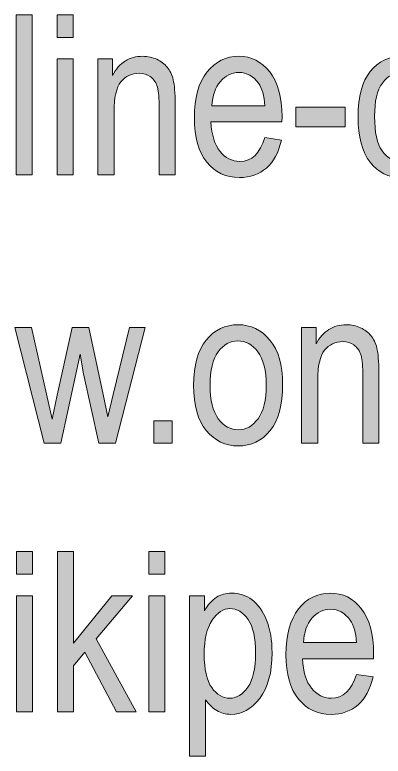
# Model space of a CAD drawing. Header units: inches. Extents: x 19 to 517, y 28 to 779.
# Drawn here: x 211.2 to 240.9, y 114.9 to 174.6 of the extents above; entities that cross this region are included whole.
import ezdxf

# ---------------------------------------------------------------- set-up
doc = ezdxf.new("R2010")
doc.units = ezdxf.units.IN
doc.header["$MEASUREMENT"] = 0
doc.layers.add('Layer 1', color=7, linetype='Continuous')

# ---------------------------------------------------------------- blocks, each defined once
blk = doc.blocks.new('block 64')
at = {"layer": 'Layer 1', "lineweight": 0}
blk.add_lwpolyline([(211.342, 161.676), (211.342, 174.561), (212.634, 174.561), (212.634, 161.676), (211.342, 161.676)], dxfattribs=at)
blk = doc.blocks.new('block 65')
at = {"layer": 'Layer 1', "true_color": 0x231f20}
h = blk.add_hatch(color=250, dxfattribs=at)
h.dxf.hatch_style = 2
h.paths.add_polyline_path([(211.342, 161.676), (211.342, 174.561), (212.634, 174.561), (212.634, 161.676)])
at = {"layer": 'Layer 1', "lineweight": 0}
blk.add_lwpolyline([(211.342, 161.676), (211.342, 174.561), (212.634, 174.561), (212.634, 161.676), (211.342, 161.676), (211.342, 161.676)], dxfattribs=at)
blk = doc.blocks.new('block 66')
at = {"layer": 'Layer 1', "lineweight": 0}
blk.add_lwpolyline([(214.665, 172.741), (214.665, 174.561), (215.957, 174.561), (215.957, 172.741), (214.665, 172.741)], dxfattribs=at)
blk = doc.blocks.new('block 67')
at = {"layer": 'Layer 1', "lineweight": 0}
blk.add_lwpolyline([(214.665, 161.676), (214.665, 171.01), (215.957, 171.01), (215.957, 161.676), (214.665, 161.676)], dxfattribs=at)
blk = doc.blocks.new('block 68')
at = {"layer": 'Layer 1', "true_color": 0x231f20}
h = blk.add_hatch(color=250, dxfattribs=at)
h.dxf.hatch_style = 2
h.paths.add_polyline_path([(214.665, 172.741), (214.665, 174.561), (215.957, 174.561), (215.957, 172.741)])
h.paths.add_polyline_path([(214.665, 161.676), (214.665, 171.01), (215.957, 171.01), (215.957, 161.676)])
at = {"layer": 'Layer 1', "lineweight": 0}
for points in [[(214.665, 172.741), (214.665, 174.561), (215.957, 174.561), (215.957, 172.741), (214.665, 172.741), (214.665, 172.741)], [(214.665, 161.676), (214.665, 171.01), (215.957, 171.01), (215.957, 161.676), (214.665, 161.676), (214.665, 161.676)]]:
    blk.add_lwpolyline(points, dxfattribs=at)
blk = doc.blocks.new('block 69')
at = {"layer": 'Layer 1', "lineweight": 0}
blk.add_open_spline([(217.943, 161.676), (217.943, 161.676), (217.943, 171.01), (217.943, 171.01), (217.943, 171.01), (219.112, 171.01), (219.112, 171.01), (219.112, 171.01), (219.112, 169.691), (219.112, 169.691), (219.393, 170.204), (219.736, 170.587), (220.143, 170.841), (220.549, 171.094), (221.016, 171.221), (221.542, 171.221), (221.952, 171.221), (222.33, 171.14), (222.678, 170.979), (223.027, 170.817), (223.307, 170.606), (223.521, 170.346), (223.734, 170.085), (223.894, 169.747), (223.999, 169.331), (224.104, 168.915), (224.157, 168.276), (224.157, 167.415), (224.157, 167.415), (224.157, 161.676), (224.157, 161.676), (224.157, 161.676), (222.865, 161.676), (222.865, 161.676), (222.865, 161.676), (222.865, 167.359), (222.865, 167.359), (222.865, 168.046), (222.806, 168.548), (222.689, 168.864), (222.572, 169.181), (222.389, 169.426), (222.14, 169.599), (221.891, 169.771), (221.602, 169.858), (221.274, 169.858), (220.653, 169.858), (220.158, 169.627), (219.789, 169.163), (219.42, 168.7), (219.235, 167.905), (219.235, 166.779), (219.235, 166.779), (219.235, 161.676), (219.235, 161.676), (219.235, 161.676), (217.943, 161.676), (217.943, 161.676)], degree=3, knots=[0, 0, 0, 0, 1, 1, 1, 2, 2, 2, 3, 3, 3, 4, 4, 4, 5, 5, 5, 6, 6, 6, 7, 7, 7, 8, 8, 8, 9, 9, 9, 10, 10, 10, 11, 11, 11, 12, 12, 12, 13, 13, 13, 14, 14, 14, 15, 15, 15, 16, 16, 16, 17, 17, 17, 18, 18, 18, 19, 19, 19, 19], dxfattribs=at)
blk = doc.blocks.new('block 70')
at = {"layer": 'Layer 1', "true_color": 0x231f20}
h = blk.add_hatch(color=250, dxfattribs=at)
h.dxf.hatch_style = 2
edge = h.paths.add_edge_path()
edge.add_spline(control_points=[(217.943, 161.676), (217.943, 161.676), (217.943, 171.01), (217.943, 171.01), (217.943, 171.01), (219.112, 171.01), (219.112, 171.01), (219.112, 171.01), (219.112, 169.691), (219.112, 169.691), (219.393, 170.204), (219.736, 170.587), (220.143, 170.841), (220.549, 171.094), (221.016, 171.221), (221.542, 171.221), (221.952, 171.221), (222.33, 171.14), (222.678, 170.979), (223.027, 170.817), (223.307, 170.606), (223.521, 170.346), (223.734, 170.085), (223.894, 169.747), (223.999, 169.331), (224.104, 168.915), (224.157, 168.276), (224.157, 167.415), (224.157, 167.415), (224.157, 161.676), (224.157, 161.676), (224.157, 161.676), (222.865, 161.676), (222.865, 161.676), (222.865, 161.676), (222.865, 167.359), (222.865, 167.359), (222.865, 168.046), (222.806, 168.548), (222.689, 168.864), (222.572, 169.181), (222.389, 169.426), (222.14, 169.599), (221.891, 169.771), (221.602, 169.858), (221.274, 169.858), (220.653, 169.858), (220.158, 169.627), (219.789, 169.163), (219.42, 168.7), (219.235, 167.905), (219.235, 166.779), (219.235, 166.779), (219.235, 161.676), (219.235, 161.676), (219.235, 161.676), (217.943, 161.676), (217.943, 161.676)], knot_values=[0, 0, 0, 0, 1, 1, 1, 2, 2, 2, 3, 3, 3, 4, 4, 4, 5, 5, 5, 6, 6, 6, 7, 7, 7, 8, 8, 8, 9, 9, 9, 10, 10, 10, 11, 11, 11, 12, 12, 12, 13, 13, 13, 14, 14, 14, 15, 15, 15, 16, 16, 16, 17, 17, 17, 18, 18, 18, 19, 19, 19, 19], degree=3, periodic=1)
at = {"layer": 'Layer 1', "lineweight": 0}
blk.add_open_spline([(217.943, 161.676), (217.943, 161.676), (217.943, 171.01), (217.943, 171.01), (217.943, 171.01), (219.112, 171.01), (219.112, 171.01), (219.112, 171.01), (219.112, 169.691), (219.112, 169.691), (219.393, 170.204), (219.736, 170.587), (220.143, 170.841), (220.549, 171.094), (221.016, 171.221), (221.542, 171.221), (221.952, 171.221), (222.33, 171.14), (222.678, 170.979), (223.027, 170.817), (223.307, 170.606), (223.521, 170.346), (223.734, 170.085), (223.894, 169.747), (223.999, 169.331), (224.104, 168.915), (224.157, 168.276), (224.157, 167.415), (224.157, 167.415), (224.157, 161.676), (224.157, 161.676), (224.157, 161.676), (222.865, 161.676), (222.865, 161.676), (222.865, 161.676), (222.865, 167.359), (222.865, 167.359), (222.865, 168.046), (222.806, 168.548), (222.689, 168.864), (222.572, 169.181), (222.389, 169.426), (222.14, 169.599), (221.891, 169.771), (221.602, 169.858), (221.274, 169.858), (220.653, 169.858), (220.158, 169.627), (219.789, 169.163), (219.42, 168.7), (219.235, 167.905), (219.235, 166.779), (219.235, 166.779), (219.235, 161.676), (219.235, 161.676), (219.235, 161.676), (217.943, 161.676), (217.943, 161.676)], degree=3, knots=[0, 0, 0, 0, 1, 1, 1, 2, 2, 2, 3, 3, 3, 4, 4, 4, 5, 5, 5, 6, 6, 6, 7, 7, 7, 8, 8, 8, 9, 9, 9, 10, 10, 10, 11, 11, 11, 12, 12, 12, 13, 13, 13, 14, 14, 14, 15, 15, 15, 16, 16, 16, 17, 17, 17, 18, 18, 18, 19, 19, 19, 19], dxfattribs=at)
blk = doc.blocks.new('block 71')
at = {"layer": 'Layer 1', "lineweight": 0}
blk.add_open_spline([(231.381, 164.682), (231.381, 164.682), (232.717, 164.479), (232.717, 164.479), (232.495, 163.483), (232.092, 162.731), (231.509, 162.225), (230.926, 161.718), (230.204, 161.465), (229.342, 161.465), (228.258, 161.465), (227.381, 161.876), (226.71, 162.699), (226.039, 163.522), (225.704, 164.711), (225.704, 166.264), (225.704, 167.875), (226.042, 169.104), (226.719, 169.951), (227.396, 170.797), (228.253, 171.221), (229.29, 171.221), (230.28, 171.221), (231.106, 170.805), (231.768, 169.973), (232.43, 169.141), (232.761, 167.937), (232.761, 166.36), (232.761, 166.36), (232.753, 165.938), (232.753, 165.938), (232.753, 165.938), (227.04, 165.938), (227.04, 165.938), (227.092, 164.89), (227.336, 164.099), (227.769, 163.565), (228.203, 163.032), (228.73, 162.766), (229.351, 162.766), (230.324, 162.766), (231.001, 163.404), (231.381, 164.682)], degree=3, knots=[0, 0, 0, 0, 1, 1, 1, 2, 2, 2, 3, 3, 3, 4, 4, 4, 5, 5, 5, 6, 6, 6, 7, 7, 7, 8, 8, 8, 9, 9, 9, 10, 10, 10, 11, 11, 11, 12, 12, 12, 13, 13, 13, 14, 14, 14, 14], dxfattribs=at)
blk = doc.blocks.new('block 72')
at = {"layer": 'Layer 1', "lineweight": 0}
blk.add_open_spline([(227.119, 167.239), (227.119, 167.239), (231.39, 167.239), (231.39, 167.239), (231.332, 168.048), (231.159, 168.651), (230.872, 169.05), (230.456, 169.63), (229.925, 169.92), (229.281, 169.92), (228.701, 169.92), (228.206, 169.678), (227.796, 169.195), (227.385, 168.711), (227.16, 168.06), (227.119, 167.239)], degree=3, knots=[0, 0, 0, 0, 1, 1, 1, 2, 2, 2, 3, 3, 3, 4, 4, 4, 5, 5, 5, 5], dxfattribs=at)
blk = doc.blocks.new('block 73')
at = {"layer": 'Layer 1', "true_color": 0x231f20}
h = blk.add_hatch(color=250, dxfattribs=at)
h.dxf.hatch_style = 2
edge = h.paths.add_edge_path()
edge.add_spline(control_points=[(231.381, 164.682), (231.381, 164.682), (232.717, 164.479), (232.717, 164.479), (232.495, 163.483), (232.092, 162.731), (231.509, 162.225), (230.926, 161.718), (230.204, 161.465), (229.342, 161.465), (228.258, 161.465), (227.381, 161.876), (226.71, 162.699), (226.039, 163.522), (225.704, 164.711), (225.704, 166.264), (225.704, 167.875), (226.042, 169.104), (226.719, 169.951), (227.396, 170.797), (228.253, 171.221), (229.29, 171.221), (230.28, 171.221), (231.106, 170.805), (231.768, 169.973), (232.43, 169.141), (232.761, 167.937), (232.761, 166.36), (232.761, 166.36), (232.753, 165.938), (232.753, 165.938), (232.753, 165.938), (227.04, 165.938), (227.04, 165.938), (227.092, 164.89), (227.336, 164.099), (227.769, 163.565), (228.203, 163.032), (228.73, 162.766), (229.351, 162.766), (230.324, 162.766), (231.001, 163.404), (231.381, 164.682)], knot_values=[0, 0, 0, 0, 1, 1, 1, 2, 2, 2, 3, 3, 3, 4, 4, 4, 5, 5, 5, 6, 6, 6, 7, 7, 7, 8, 8, 8, 9, 9, 9, 10, 10, 10, 11, 11, 11, 12, 12, 12, 13, 13, 13, 14, 14, 14, 14], degree=3, periodic=1)
edge = h.paths.add_edge_path()
edge.add_spline(control_points=[(227.119, 167.239), (227.119, 167.239), (231.39, 167.239), (231.39, 167.239), (231.332, 168.048), (231.159, 168.651), (230.872, 169.05), (230.456, 169.63), (229.925, 169.92), (229.281, 169.92), (228.701, 169.92), (228.206, 169.678), (227.796, 169.195), (227.385, 168.711), (227.16, 168.06), (227.119, 167.239)], knot_values=[0, 0, 0, 0, 1, 1, 1, 2, 2, 2, 3, 3, 3, 4, 4, 4, 5, 5, 5, 5], degree=3, periodic=1)
at = {"layer": 'Layer 1', "lineweight": 0}
for points, knots in [([(231.381, 164.682), (231.381, 164.682), (232.717, 164.479), (232.717, 164.479), (232.495, 163.483), (232.092, 162.731), (231.509, 162.225), (230.926, 161.718), (230.204, 161.465), (229.342, 161.465), (228.258, 161.465), (227.381, 161.876), (226.71, 162.699), (226.039, 163.522), (225.704, 164.711), (225.704, 166.264), (225.704, 167.875), (226.042, 169.104), (226.719, 169.951), (227.396, 170.797), (228.253, 171.221), (229.29, 171.221), (230.28, 171.221), (231.106, 170.805), (231.768, 169.973), (232.43, 169.141), (232.761, 167.937), (232.761, 166.36), (232.761, 166.36), (232.753, 165.938), (232.753, 165.938), (232.753, 165.938), (227.04, 165.938), (227.04, 165.938), (227.092, 164.89), (227.336, 164.099), (227.769, 163.565), (228.203, 163.032), (228.73, 162.766), (229.351, 162.766), (230.324, 162.766), (231.001, 163.404), (231.381, 164.682)], [0, 0, 0, 0, 1, 1, 1, 2, 2, 2, 3, 3, 3, 4, 4, 4, 5, 5, 5, 6, 6, 6, 7, 7, 7, 8, 8, 8, 9, 9, 9, 10, 10, 10, 11, 11, 11, 12, 12, 12, 13, 13, 13, 14, 14, 14, 14]), ([(227.119, 167.239), (227.119, 167.239), (231.39, 167.239), (231.39, 167.239), (231.332, 168.048), (231.159, 168.651), (230.872, 169.05), (230.456, 169.63), (229.925, 169.92), (229.281, 169.92), (228.701, 169.92), (228.206, 169.678), (227.796, 169.195), (227.385, 168.711), (227.16, 168.06), (227.119, 167.239)], [0, 0, 0, 0, 1, 1, 1, 2, 2, 2, 3, 3, 3, 4, 4, 4, 5, 5, 5, 5])]:
    blk.add_open_spline(points, degree=3, knots=knots, dxfattribs=at)
blk = doc.blocks.new('block 74')
at = {"layer": 'Layer 1', "lineweight": 0}
blk.add_lwpolyline([(233.869, 165.543), (233.869, 167.134), (237.85, 167.134), (237.85, 165.543), (233.869, 165.543)], dxfattribs=at)
blk = doc.blocks.new('block 75')
at = {"layer": 'Layer 1', "true_color": 0x231f20}
h = blk.add_hatch(color=250, dxfattribs=at)
h.dxf.hatch_style = 2
h.paths.add_polyline_path([(233.869, 165.543), (233.869, 167.134), (237.85, 167.134), (237.85, 165.543)])
at = {"layer": 'Layer 1', "lineweight": 0}
blk.add_lwpolyline([(233.869, 165.543), (233.869, 167.134), (237.85, 167.134), (237.85, 165.543), (233.869, 165.543), (233.869, 165.543)], dxfattribs=at)
blk = doc.blocks.new('block 76')
at = {"layer": 'Layer 1', "lineweight": 0}
blk.add_open_spline([(244.284, 165.095), (244.284, 165.095), (245.558, 164.893), (245.558, 164.893), (245.412, 163.779), (245.044, 162.93), (244.455, 162.344), (243.866, 161.758), (243.159, 161.465), (242.333, 161.465), (241.331, 161.465), (240.506, 161.876), (239.859, 162.699), (239.211, 163.522), (238.887, 164.74), (238.887, 166.352), (238.887, 167.975), (239.214, 169.191), (239.867, 170.004), (240.521, 170.814), (241.36, 171.221), (242.385, 171.221), (243.176, 171.221), (243.843, 170.975), (244.385, 170.482), (244.927, 169.99), (245.274, 169.252), (245.426, 168.268), (245.426, 168.268), (244.17, 168.039), (244.17, 168.039), (244.047, 168.669), (243.833, 169.14), (243.528, 169.452), (243.223, 169.764), (242.857, 169.92), (242.429, 169.92), (241.791, 169.92), (241.262, 169.637), (240.843, 169.072), (240.424, 168.506), (240.214, 167.608), (240.214, 166.378), (240.214, 165.106), (240.415, 164.187), (240.817, 163.618), (241.218, 163.05), (241.732, 162.766), (242.359, 162.766), (242.851, 162.766), (243.272, 162.955), (243.62, 163.332), (243.969, 163.711), (244.19, 164.298), (244.284, 165.095)], degree=3, knots=[0, 0, 0, 0, 1, 1, 1, 2, 2, 2, 3, 3, 3, 4, 4, 4, 5, 5, 5, 6, 6, 6, 7, 7, 7, 8, 8, 8, 9, 9, 9, 10, 10, 10, 11, 11, 11, 12, 12, 12, 13, 13, 13, 14, 14, 14, 15, 15, 15, 16, 16, 16, 17, 17, 17, 18, 18, 18, 18], dxfattribs=at)
blk = doc.blocks.new('block 77')
at = {"layer": 'Layer 1', "true_color": 0x231f20}
h = blk.add_hatch(color=250, dxfattribs=at)
h.dxf.hatch_style = 2
edge = h.paths.add_edge_path()
edge.add_spline(control_points=[(244.284, 165.095), (244.284, 165.095), (245.558, 164.893), (245.558, 164.893), (245.412, 163.779), (245.044, 162.93), (244.455, 162.344), (243.866, 161.758), (243.159, 161.465), (242.333, 161.465), (241.331, 161.465), (240.506, 161.876), (239.859, 162.699), (239.211, 163.522), (238.887, 164.74), (238.887, 166.352), (238.887, 167.975), (239.214, 169.191), (239.867, 170.004), (240.521, 170.814), (241.36, 171.221), (242.385, 171.221), (243.176, 171.221), (243.843, 170.975), (244.385, 170.482), (244.927, 169.99), (245.274, 169.252), (245.426, 168.268), (245.426, 168.268), (244.17, 168.039), (244.17, 168.039), (244.047, 168.669), (243.833, 169.14), (243.528, 169.452), (243.223, 169.764), (242.857, 169.92), (242.429, 169.92), (241.791, 169.92), (241.262, 169.637), (240.843, 169.072), (240.424, 168.506), (240.214, 167.608), (240.214, 166.378), (240.214, 165.106), (240.415, 164.187), (240.817, 163.618), (241.218, 163.05), (241.732, 162.766), (242.359, 162.766), (242.851, 162.766), (243.272, 162.955), (243.62, 163.332), (243.969, 163.711), (244.19, 164.298), (244.284, 165.095)], knot_values=[0, 0, 0, 0, 1, 1, 1, 2, 2, 2, 3, 3, 3, 4, 4, 4, 5, 5, 5, 6, 6, 6, 7, 7, 7, 8, 8, 8, 9, 9, 9, 10, 10, 10, 11, 11, 11, 12, 12, 12, 13, 13, 13, 14, 14, 14, 15, 15, 15, 16, 16, 16, 17, 17, 17, 18, 18, 18, 18], degree=3, periodic=1)
at = {"layer": 'Layer 1', "lineweight": 0}
blk.add_open_spline([(244.284, 165.095), (244.284, 165.095), (245.558, 164.893), (245.558, 164.893), (245.412, 163.779), (245.044, 162.93), (244.455, 162.344), (243.866, 161.758), (243.159, 161.465), (242.333, 161.465), (241.331, 161.465), (240.506, 161.876), (239.859, 162.699), (239.211, 163.522), (238.887, 164.74), (238.887, 166.352), (238.887, 167.975), (239.214, 169.191), (239.867, 170.004), (240.521, 170.814), (241.36, 171.221), (242.385, 171.221), (243.176, 171.221), (243.843, 170.975), (244.385, 170.482), (244.927, 169.99), (245.274, 169.252), (245.426, 168.268), (245.426, 168.268), (244.17, 168.039), (244.17, 168.039), (244.047, 168.669), (243.833, 169.14), (243.528, 169.452), (243.223, 169.764), (242.857, 169.92), (242.429, 169.92), (241.791, 169.92), (241.262, 169.637), (240.843, 169.072), (240.424, 168.506), (240.214, 167.608), (240.214, 166.378), (240.214, 165.106), (240.415, 164.187), (240.817, 163.618), (241.218, 163.05), (241.732, 162.766), (242.359, 162.766), (242.851, 162.766), (243.272, 162.955), (243.62, 163.332), (243.969, 163.711), (244.19, 164.298), (244.284, 165.095)], degree=3, knots=[0, 0, 0, 0, 1, 1, 1, 2, 2, 2, 3, 3, 3, 4, 4, 4, 5, 5, 5, 6, 6, 6, 7, 7, 7, 8, 8, 8, 9, 9, 9, 10, 10, 10, 11, 11, 11, 12, 12, 12, 13, 13, 13, 14, 14, 14, 15, 15, 15, 16, 16, 16, 17, 17, 17, 18, 18, 18, 18], dxfattribs=at)
blk = doc.blocks.new('block 164')
at = {"layer": 'Layer 1', "lineweight": 0}
blk.add_lwpolyline([(213.597, 140.076), (211.246, 149.41), (212.587, 149.41), (213.805, 144.022), (214.256, 142.019), (214.661, 143.943), (215.875, 149.41), (217.214, 149.41), (218.353, 143.996), (218.738, 142.212), (219.177, 144.014), (220.483, 149.41), (221.749, 149.41), (219.36, 140.076), (218.009, 140.076), (216.787, 145.666), (216.497, 147.257), (214.95, 140.076), (213.597, 140.076)], dxfattribs=at)
blk = doc.blocks.new('block 165')
at = {"layer": 'Layer 1', "true_color": 0x231f20}
h = blk.add_hatch(color=250, dxfattribs=at)
h.dxf.hatch_style = 2
h.paths.add_polyline_path([(213.597, 140.076), (211.246, 149.41), (212.587, 149.41), (213.805, 144.022), (214.256, 142.019), (214.661, 143.943), (215.875, 149.41), (217.214, 149.41), (218.353, 143.996), (218.738, 142.212), (219.177, 144.014), (220.483, 149.41), (221.749, 149.41), (219.36, 140.076), (218.009, 140.076), (216.787, 145.666), (216.497, 147.257), (214.95, 140.076)])
at = {"layer": 'Layer 1', "lineweight": 0}
blk.add_lwpolyline([(213.597, 140.076), (211.246, 149.41), (212.587, 149.41), (213.805, 144.022), (214.256, 142.019), (214.661, 143.943), (215.875, 149.41), (217.214, 149.41), (218.353, 143.996), (218.738, 142.212), (219.177, 144.014), (220.483, 149.41), (221.749, 149.41), (219.36, 140.076), (218.009, 140.076), (216.787, 145.666), (216.497, 147.257), (214.95, 140.076), (213.597, 140.076), (213.597, 140.076)], dxfattribs=at)
blk = doc.blocks.new('block 166')
at = {"layer": 'Layer 1', "lineweight": 0}
blk.add_lwpolyline([(222.434, 140.076), (222.434, 141.878), (223.911, 141.878), (223.911, 140.076), (222.434, 140.076)], dxfattribs=at)
blk = doc.blocks.new('block 167')
at = {"layer": 'Layer 1', "true_color": 0x231f20}
h = blk.add_hatch(color=250, dxfattribs=at)
h.dxf.hatch_style = 2
h.paths.add_polyline_path([(222.434, 140.076), (222.434, 141.878), (223.911, 141.878), (223.911, 140.076)])
at = {"layer": 'Layer 1', "lineweight": 0}
blk.add_lwpolyline([(222.434, 140.076), (222.434, 141.878), (223.911, 141.878), (223.911, 140.076), (222.434, 140.076), (222.434, 140.076)], dxfattribs=at)
blk = doc.blocks.new('block 168')
at = {"layer": 'Layer 1', "lineweight": 0}
blk.add_open_spline([(225.642, 144.743), (225.642, 146.354), (225.981, 147.57), (226.657, 148.391), (227.334, 149.211), (228.191, 149.621), (229.228, 149.621), (230.248, 149.621), (231.1, 149.211), (231.786, 148.391), (232.471, 147.57), (232.814, 146.387), (232.814, 144.84), (232.814, 143.164), (232.477, 141.916), (231.803, 141.096), (231.13, 140.275), (230.271, 139.865), (229.228, 139.865), (228.203, 139.865), (227.349, 140.276), (226.666, 141.1), (225.984, 141.923), (225.642, 143.138), (225.642, 144.743)], degree=3, knots=[0, 0, 0, 0, 1, 1, 1, 2, 2, 2, 3, 3, 3, 4, 4, 4, 5, 5, 5, 6, 6, 6, 7, 7, 7, 8, 8, 8, 8], dxfattribs=at)
blk = doc.blocks.new('block 169')
at = {"layer": 'Layer 1', "lineweight": 0}
blk.add_open_spline([(226.969, 144.748), (226.969, 143.539), (227.189, 142.64), (227.629, 142.051), (228.068, 141.461), (228.613, 141.166), (229.263, 141.166), (229.873, 141.166), (230.396, 141.464), (230.832, 142.06), (231.269, 142.654), (231.487, 143.551), (231.487, 144.748), (231.487, 145.95), (231.267, 146.847), (230.828, 147.436), (230.388, 148.025), (229.843, 148.32), (229.193, 148.32), (228.578, 148.32), (228.053, 148.024), (227.62, 147.432), (227.186, 146.839), (226.969, 145.944), (226.969, 144.748)], degree=3, knots=[0, 0, 0, 0, 1, 1, 1, 2, 2, 2, 3, 3, 3, 4, 4, 4, 5, 5, 5, 6, 6, 6, 7, 7, 7, 8, 8, 8, 8], dxfattribs=at)
blk = doc.blocks.new('block 170')
at = {"layer": 'Layer 1', "true_color": 0x231f20}
h = blk.add_hatch(color=250, dxfattribs=at)
h.dxf.hatch_style = 2
edge = h.paths.add_edge_path()
edge.add_spline(control_points=[(225.642, 144.743), (225.642, 146.354), (225.981, 147.57), (226.657, 148.391), (227.334, 149.211), (228.191, 149.621), (229.228, 149.621), (230.248, 149.621), (231.1, 149.211), (231.786, 148.391), (232.471, 147.57), (232.814, 146.387), (232.814, 144.84), (232.814, 143.164), (232.477, 141.916), (231.803, 141.096), (231.13, 140.275), (230.271, 139.865), (229.228, 139.865), (228.203, 139.865), (227.349, 140.276), (226.666, 141.1), (225.984, 141.923), (225.642, 143.138), (225.642, 144.743)], knot_values=[0, 0, 0, 0, 1, 1, 1, 2, 2, 2, 3, 3, 3, 4, 4, 4, 5, 5, 5, 6, 6, 6, 7, 7, 7, 8, 8, 8, 8], degree=3, periodic=1)
edge = h.paths.add_edge_path()
edge.add_spline(control_points=[(226.969, 144.748), (226.969, 143.539), (227.189, 142.64), (227.629, 142.051), (228.068, 141.461), (228.613, 141.166), (229.263, 141.166), (229.873, 141.166), (230.396, 141.464), (230.832, 142.06), (231.269, 142.654), (231.487, 143.551), (231.487, 144.748), (231.487, 145.95), (231.267, 146.847), (230.828, 147.436), (230.388, 148.025), (229.843, 148.32), (229.193, 148.32), (228.578, 148.32), (228.053, 148.024), (227.62, 147.432), (227.186, 146.839), (226.969, 145.944), (226.969, 144.748)], knot_values=[0, 0, 0, 0, 1, 1, 1, 2, 2, 2, 3, 3, 3, 4, 4, 4, 5, 5, 5, 6, 6, 6, 7, 7, 7, 8, 8, 8, 8], degree=3, periodic=1)
at = {"layer": 'Layer 1', "lineweight": 0}
for points in [[(225.642, 144.743), (225.642, 146.354), (225.981, 147.57), (226.657, 148.391), (227.334, 149.211), (228.191, 149.621), (229.228, 149.621), (230.248, 149.621), (231.1, 149.211), (231.786, 148.391), (232.471, 147.57), (232.814, 146.387), (232.814, 144.84), (232.814, 143.164), (232.477, 141.916), (231.803, 141.096), (231.13, 140.275), (230.271, 139.865), (229.228, 139.865), (228.203, 139.865), (227.349, 140.276), (226.666, 141.1), (225.984, 141.923), (225.642, 143.138), (225.642, 144.743)], [(226.969, 144.748), (226.969, 143.539), (227.189, 142.64), (227.629, 142.051), (228.068, 141.461), (228.613, 141.166), (229.263, 141.166), (229.873, 141.166), (230.396, 141.464), (230.832, 142.06), (231.269, 142.654), (231.487, 143.551), (231.487, 144.748), (231.487, 145.95), (231.267, 146.847), (230.828, 147.436), (230.388, 148.025), (229.843, 148.32), (229.193, 148.32), (228.578, 148.32), (228.053, 148.024), (227.62, 147.432), (227.186, 146.839), (226.969, 145.944), (226.969, 144.748)]]:
    blk.add_open_spline(points, degree=3, knots=[0, 0, 0, 0, 1, 1, 1, 2, 2, 2, 3, 3, 3, 4, 4, 4, 5, 5, 5, 6, 6, 6, 7, 7, 7, 8, 8, 8, 8], dxfattribs=at)
blk = doc.blocks.new('block 171')
at = {"layer": 'Layer 1', "lineweight": 0}
blk.add_open_spline([(234.343, 140.076), (234.343, 140.076), (234.343, 149.41), (234.343, 149.41), (234.343, 149.41), (235.512, 149.41), (235.512, 149.41), (235.512, 149.41), (235.512, 148.092), (235.512, 148.092), (235.793, 148.604), (236.137, 148.987), (236.543, 149.241), (236.95, 149.494), (237.416, 149.621), (237.943, 149.621), (238.352, 149.621), (238.731, 149.54), (239.079, 149.379), (239.427, 149.218), (239.708, 149.007), (239.921, 148.746), (240.134, 148.485), (240.294, 148.147), (240.4, 147.731), (240.505, 147.315), (240.557, 146.677), (240.557, 145.815), (240.557, 145.815), (240.557, 140.076), (240.557, 140.076), (240.557, 140.076), (239.265, 140.076), (239.265, 140.076), (239.265, 140.076), (239.265, 145.76), (239.265, 145.76), (239.265, 146.446), (239.207, 146.948), (239.089, 147.265), (238.972, 147.581), (238.789, 147.826), (238.54, 147.999), (238.291, 148.172), (238.003, 148.259), (237.674, 148.259), (237.053, 148.259), (236.558, 148.027), (236.189, 147.563), (235.82, 147.101), (235.635, 146.306), (235.635, 145.18), (235.635, 145.18), (235.635, 140.076), (235.635, 140.076), (235.635, 140.076), (234.343, 140.076), (234.343, 140.076)], degree=3, knots=[0, 0, 0, 0, 1, 1, 1, 2, 2, 2, 3, 3, 3, 4, 4, 4, 5, 5, 5, 6, 6, 6, 7, 7, 7, 8, 8, 8, 9, 9, 9, 10, 10, 10, 11, 11, 11, 12, 12, 12, 13, 13, 13, 14, 14, 14, 15, 15, 15, 16, 16, 16, 17, 17, 17, 18, 18, 18, 19, 19, 19, 19], dxfattribs=at)
blk = doc.blocks.new('block 172')
at = {"layer": 'Layer 1', "true_color": 0x231f20}
h = blk.add_hatch(color=250, dxfattribs=at)
h.dxf.hatch_style = 2
edge = h.paths.add_edge_path()
edge.add_spline(control_points=[(234.343, 140.076), (234.343, 140.076), (234.343, 149.41), (234.343, 149.41), (234.343, 149.41), (235.512, 149.41), (235.512, 149.41), (235.512, 149.41), (235.512, 148.092), (235.512, 148.092), (235.793, 148.604), (236.137, 148.987), (236.543, 149.241), (236.95, 149.494), (237.416, 149.621), (237.943, 149.621), (238.352, 149.621), (238.731, 149.54), (239.079, 149.379), (239.427, 149.218), (239.708, 149.007), (239.921, 148.746), (240.134, 148.485), (240.294, 148.147), (240.4, 147.731), (240.505, 147.315), (240.557, 146.677), (240.557, 145.815), (240.557, 145.815), (240.557, 140.076), (240.557, 140.076), (240.557, 140.076), (239.265, 140.076), (239.265, 140.076), (239.265, 140.076), (239.265, 145.76), (239.265, 145.76), (239.265, 146.446), (239.207, 146.948), (239.089, 147.265), (238.972, 147.581), (238.789, 147.826), (238.54, 147.999), (238.291, 148.172), (238.003, 148.259), (237.674, 148.259), (237.053, 148.259), (236.558, 148.027), (236.189, 147.563), (235.82, 147.101), (235.635, 146.306), (235.635, 145.18), (235.635, 145.18), (235.635, 140.076), (235.635, 140.076), (235.635, 140.076), (234.343, 140.076), (234.343, 140.076)], knot_values=[0, 0, 0, 0, 1, 1, 1, 2, 2, 2, 3, 3, 3, 4, 4, 4, 5, 5, 5, 6, 6, 6, 7, 7, 7, 8, 8, 8, 9, 9, 9, 10, 10, 10, 11, 11, 11, 12, 12, 12, 13, 13, 13, 14, 14, 14, 15, 15, 15, 16, 16, 16, 17, 17, 17, 18, 18, 18, 19, 19, 19, 19], degree=3, periodic=1)
at = {"layer": 'Layer 1', "lineweight": 0}
blk.add_open_spline([(234.343, 140.076), (234.343, 140.076), (234.343, 149.41), (234.343, 149.41), (234.343, 149.41), (235.512, 149.41), (235.512, 149.41), (235.512, 149.41), (235.512, 148.092), (235.512, 148.092), (235.793, 148.604), (236.137, 148.987), (236.543, 149.241), (236.95, 149.494), (237.416, 149.621), (237.943, 149.621), (238.352, 149.621), (238.731, 149.54), (239.079, 149.379), (239.427, 149.218), (239.708, 149.007), (239.921, 148.746), (240.134, 148.485), (240.294, 148.147), (240.4, 147.731), (240.505, 147.315), (240.557, 146.677), (240.557, 145.815), (240.557, 145.815), (240.557, 140.076), (240.557, 140.076), (240.557, 140.076), (239.265, 140.076), (239.265, 140.076), (239.265, 140.076), (239.265, 145.76), (239.265, 145.76), (239.265, 146.446), (239.207, 146.948), (239.089, 147.265), (238.972, 147.581), (238.789, 147.826), (238.54, 147.999), (238.291, 148.172), (238.003, 148.259), (237.674, 148.259), (237.053, 148.259), (236.558, 148.027), (236.189, 147.563), (235.82, 147.101), (235.635, 146.306), (235.635, 145.18), (235.635, 145.18), (235.635, 140.076), (235.635, 140.076), (235.635, 140.076), (234.343, 140.076), (234.343, 140.076)], degree=3, knots=[0, 0, 0, 0, 1, 1, 1, 2, 2, 2, 3, 3, 3, 4, 4, 4, 5, 5, 5, 6, 6, 6, 7, 7, 7, 8, 8, 8, 9, 9, 9, 10, 10, 10, 11, 11, 11, 12, 12, 12, 13, 13, 13, 14, 14, 14, 15, 15, 15, 16, 16, 16, 17, 17, 17, 18, 18, 18, 19, 19, 19, 19], dxfattribs=at)
blk = doc.blocks.new('block 292')
at = {"layer": 'Layer 1', "lineweight": 0}
blk.add_lwpolyline([(211.378, 129.541), (211.378, 131.36), (212.67, 131.36), (212.67, 129.541), (211.378, 129.541)], dxfattribs=at)
blk = doc.blocks.new('block 293')
at = {"layer": 'Layer 1', "lineweight": 0}
blk.add_lwpolyline([(211.378, 118.476), (211.378, 127.81), (212.67, 127.81), (212.67, 118.476), (211.378, 118.476)], dxfattribs=at)
blk = doc.blocks.new('block 294')
at = {"layer": 'Layer 1', "true_color": 0x231f20}
h = blk.add_hatch(color=250, dxfattribs=at)
h.dxf.hatch_style = 2
h.paths.add_polyline_path([(211.378, 129.541), (211.378, 131.36), (212.67, 131.36), (212.67, 129.541)])
h.paths.add_polyline_path([(211.378, 118.476), (211.378, 127.81), (212.67, 127.81), (212.67, 118.476)])
at = {"layer": 'Layer 1', "lineweight": 0}
for points in [[(211.378, 129.541), (211.378, 131.36), (212.67, 131.36), (212.67, 129.541), (211.378, 129.541), (211.378, 129.541)], [(211.378, 118.476), (211.378, 127.81), (212.67, 127.81), (212.67, 118.476), (211.378, 118.476), (211.378, 118.476)]]:
    blk.add_lwpolyline(points, dxfattribs=at)
blk = doc.blocks.new('block 295')
at = {"layer": 'Layer 1', "lineweight": 0}
blk.add_lwpolyline([(214.682, 118.476), (214.682, 131.36), (215.974, 131.36), (215.974, 124.001), (219.054, 127.81), (220.733, 127.81), (217.806, 124.344), (221.024, 118.476), (219.432, 118.476), (216.89, 123.26), (215.974, 122.176), (215.974, 118.476), (214.682, 118.476)], dxfattribs=at)
blk = doc.blocks.new('block 296')
at = {"layer": 'Layer 1', "true_color": 0x231f20}
h = blk.add_hatch(color=250, dxfattribs=at)
h.dxf.hatch_style = 2
h.paths.add_polyline_path([(214.682, 118.476), (214.682, 131.36), (215.974, 131.36), (215.974, 124.001), (219.054, 127.81), (220.733, 127.81), (217.806, 124.344), (221.024, 118.476), (219.432, 118.476), (216.89, 123.26), (215.974, 122.176), (215.974, 118.476)])
at = {"layer": 'Layer 1', "lineweight": 0}
blk.add_lwpolyline([(214.682, 118.476), (214.682, 131.36), (215.974, 131.36), (215.974, 124.001), (219.054, 127.81), (220.733, 127.81), (217.806, 124.344), (221.024, 118.476), (219.432, 118.476), (216.89, 123.26), (215.974, 122.176), (215.974, 118.476), (214.682, 118.476), (214.682, 118.476)], dxfattribs=at)
blk = doc.blocks.new('block 297')
at = {"layer": 'Layer 1', "lineweight": 0}
blk.add_lwpolyline([(222.039, 129.541), (222.039, 131.36), (223.331, 131.36), (223.331, 129.541), (222.039, 129.541)], dxfattribs=at)
blk = doc.blocks.new('block 298')
at = {"layer": 'Layer 1', "lineweight": 0}
blk.add_lwpolyline([(222.039, 118.476), (222.039, 127.81), (223.331, 127.81), (223.331, 118.476), (222.039, 118.476)], dxfattribs=at)
blk = doc.blocks.new('block 299')
at = {"layer": 'Layer 1', "true_color": 0x231f20}
h = blk.add_hatch(color=250, dxfattribs=at)
h.dxf.hatch_style = 2
h.paths.add_polyline_path([(222.039, 129.541), (222.039, 131.36), (223.331, 131.36), (223.331, 129.541)])
h.paths.add_polyline_path([(222.039, 118.476), (222.039, 127.81), (223.331, 127.81), (223.331, 118.476)])
at = {"layer": 'Layer 1', "lineweight": 0}
for points in [[(222.039, 129.541), (222.039, 131.36), (223.331, 131.36), (223.331, 129.541), (222.039, 129.541), (222.039, 129.541)], [(222.039, 118.476), (222.039, 127.81), (223.331, 127.81), (223.331, 118.476), (222.039, 118.476), (222.039, 118.476)]]:
    blk.add_lwpolyline(points, dxfattribs=at)
blk = doc.blocks.new('block 300')
at = {"layer": 'Layer 1', "lineweight": 0}
blk.add_open_spline([(225.317, 114.898), (225.317, 114.898), (225.317, 127.81), (225.317, 127.81), (225.317, 127.81), (226.512, 127.81), (226.512, 127.81), (226.512, 127.81), (226.512, 126.597), (226.512, 126.597), (226.805, 127.101), (227.13, 127.464), (227.486, 127.687), (227.843, 127.909), (228.253, 128.021), (228.715, 128.021), (229.318, 128.021), (229.861, 127.842), (230.347, 127.484), (230.833, 127.127), (231.223, 126.583), (231.518, 125.854), (231.814, 125.124), (231.962, 124.247), (231.962, 123.222), (231.962, 121.634), (231.629, 120.41), (230.964, 119.552), (230.299, 118.693), (229.518, 118.265), (228.622, 118.265), (228.223, 118.265), (227.851, 118.367), (227.506, 118.572), (227.16, 118.777), (226.861, 119.067), (226.609, 119.442), (226.609, 119.442), (226.609, 114.898), (226.609, 114.898), (226.609, 114.898), (225.317, 114.898), (225.317, 114.898)], degree=3, knots=[0, 0, 0, 0, 1, 1, 1, 2, 2, 2, 3, 3, 3, 4, 4, 4, 5, 5, 5, 6, 6, 6, 7, 7, 7, 8, 8, 8, 9, 9, 9, 10, 10, 10, 11, 11, 11, 12, 12, 12, 13, 13, 13, 14, 14, 14, 14], dxfattribs=at)
blk = doc.blocks.new('block 301')
at = {"layer": 'Layer 1', "lineweight": 0}
blk.add_open_spline([(226.496, 123.09), (226.496, 121.883), (226.698, 120.993), (227.101, 120.423), (227.505, 119.851), (227.992, 119.565), (228.566, 119.565), (229.115, 119.565), (229.597, 119.861), (230.012, 120.453), (230.427, 121.045), (230.634, 121.959), (230.634, 123.195), (230.634, 124.414), (230.433, 125.316), (230.029, 125.902), (229.626, 126.488), (229.135, 126.781), (228.557, 126.781), (228.036, 126.781), (227.563, 126.466), (227.136, 125.837), (226.71, 125.206), (226.496, 124.291), (226.496, 123.09)], degree=3, knots=[0, 0, 0, 0, 1, 1, 1, 2, 2, 2, 3, 3, 3, 4, 4, 4, 5, 5, 5, 6, 6, 6, 7, 7, 7, 8, 8, 8, 8], dxfattribs=at)
blk = doc.blocks.new('block 302')
at = {"layer": 'Layer 1', "true_color": 0x231f20}
h = blk.add_hatch(color=250, dxfattribs=at)
h.dxf.hatch_style = 2
edge = h.paths.add_edge_path()
edge.add_spline(control_points=[(225.317, 114.898), (225.317, 114.898), (225.317, 127.81), (225.317, 127.81), (225.317, 127.81), (226.512, 127.81), (226.512, 127.81), (226.512, 127.81), (226.512, 126.597), (226.512, 126.597), (226.805, 127.101), (227.13, 127.464), (227.486, 127.687), (227.843, 127.909), (228.253, 128.021), (228.715, 128.021), (229.318, 128.021), (229.861, 127.842), (230.347, 127.484), (230.833, 127.127), (231.223, 126.583), (231.518, 125.854), (231.814, 125.124), (231.962, 124.247), (231.962, 123.222), (231.962, 121.634), (231.629, 120.41), (230.964, 119.552), (230.299, 118.693), (229.518, 118.265), (228.622, 118.265), (228.223, 118.265), (227.851, 118.367), (227.506, 118.572), (227.16, 118.777), (226.861, 119.067), (226.609, 119.442), (226.609, 119.442), (226.609, 114.898), (226.609, 114.898), (226.609, 114.898), (225.317, 114.898), (225.317, 114.898)], knot_values=[0, 0, 0, 0, 1, 1, 1, 2, 2, 2, 3, 3, 3, 4, 4, 4, 5, 5, 5, 6, 6, 6, 7, 7, 7, 8, 8, 8, 9, 9, 9, 10, 10, 10, 11, 11, 11, 12, 12, 12, 13, 13, 13, 14, 14, 14, 14], degree=3, periodic=1)
edge = h.paths.add_edge_path()
edge.add_spline(control_points=[(226.496, 123.09), (226.496, 121.883), (226.698, 120.993), (227.101, 120.423), (227.505, 119.851), (227.992, 119.565), (228.566, 119.565), (229.115, 119.565), (229.597, 119.861), (230.012, 120.453), (230.427, 121.045), (230.634, 121.959), (230.634, 123.195), (230.634, 124.414), (230.433, 125.316), (230.029, 125.902), (229.626, 126.488), (229.135, 126.781), (228.557, 126.781), (228.036, 126.781), (227.563, 126.466), (227.136, 125.837), (226.71, 125.206), (226.496, 124.291), (226.496, 123.09)], knot_values=[0, 0, 0, 0, 1, 1, 1, 2, 2, 2, 3, 3, 3, 4, 4, 4, 5, 5, 5, 6, 6, 6, 7, 7, 7, 8, 8, 8, 8], degree=3, periodic=1)
at = {"layer": 'Layer 1', "lineweight": 0}
for points, knots in [([(225.317, 114.898), (225.317, 114.898), (225.317, 127.81), (225.317, 127.81), (225.317, 127.81), (226.512, 127.81), (226.512, 127.81), (226.512, 127.81), (226.512, 126.597), (226.512, 126.597), (226.805, 127.101), (227.13, 127.464), (227.486, 127.687), (227.843, 127.909), (228.253, 128.021), (228.715, 128.021), (229.318, 128.021), (229.861, 127.842), (230.347, 127.484), (230.833, 127.127), (231.223, 126.583), (231.518, 125.854), (231.814, 125.124), (231.962, 124.247), (231.962, 123.222), (231.962, 121.634), (231.629, 120.41), (230.964, 119.552), (230.299, 118.693), (229.518, 118.265), (228.622, 118.265), (228.223, 118.265), (227.851, 118.367), (227.506, 118.572), (227.16, 118.777), (226.861, 119.067), (226.609, 119.442), (226.609, 119.442), (226.609, 114.898), (226.609, 114.898), (226.609, 114.898), (225.317, 114.898), (225.317, 114.898)], [0, 0, 0, 0, 1, 1, 1, 2, 2, 2, 3, 3, 3, 4, 4, 4, 5, 5, 5, 6, 6, 6, 7, 7, 7, 8, 8, 8, 9, 9, 9, 10, 10, 10, 11, 11, 11, 12, 12, 12, 13, 13, 13, 14, 14, 14, 14]), ([(226.496, 123.09), (226.496, 121.883), (226.698, 120.993), (227.101, 120.423), (227.505, 119.851), (227.992, 119.565), (228.566, 119.565), (229.115, 119.565), (229.597, 119.861), (230.012, 120.453), (230.427, 121.045), (230.634, 121.959), (230.634, 123.195), (230.634, 124.414), (230.433, 125.316), (230.029, 125.902), (229.626, 126.488), (229.135, 126.781), (228.557, 126.781), (228.036, 126.781), (227.563, 126.466), (227.136, 125.837), (226.71, 125.206), (226.496, 124.291), (226.496, 123.09)], [0, 0, 0, 0, 1, 1, 1, 2, 2, 2, 3, 3, 3, 4, 4, 4, 5, 5, 5, 6, 6, 6, 7, 7, 7, 8, 8, 8, 8])]:
    blk.add_open_spline(points, degree=3, knots=knots, dxfattribs=at)
blk = doc.blocks.new('block 303')
at = {"layer": 'Layer 1', "lineweight": 0}
blk.add_open_spline([(238.756, 121.481), (238.756, 121.481), (240.091, 121.279), (240.091, 121.279), (239.869, 120.283), (239.466, 119.531), (238.883, 119.024), (238.3, 118.518), (237.578, 118.265), (236.716, 118.265), (235.632, 118.265), (234.755, 118.676), (234.084, 119.499), (233.413, 120.322), (233.078, 121.511), (233.078, 123.063), (233.078, 124.675), (233.416, 125.903), (234.093, 126.751), (234.77, 127.597), (235.627, 128.021), (236.664, 128.021), (237.654, 128.021), (238.48, 127.604), (239.142, 126.772), (239.804, 125.94), (240.135, 124.736), (240.135, 123.16), (240.135, 123.16), (240.127, 122.738), (240.127, 122.738), (240.127, 122.738), (234.414, 122.738), (234.414, 122.738), (234.466, 121.689), (234.71, 120.898), (235.143, 120.365), (235.577, 119.832), (236.104, 119.565), (236.725, 119.565), (237.698, 119.565), (238.375, 120.204), (238.756, 121.481)], degree=3, knots=[0, 0, 0, 0, 1, 1, 1, 2, 2, 2, 3, 3, 3, 4, 4, 4, 5, 5, 5, 6, 6, 6, 7, 7, 7, 8, 8, 8, 9, 9, 9, 10, 10, 10, 11, 11, 11, 12, 12, 12, 13, 13, 13, 14, 14, 14, 14], dxfattribs=at)
blk = doc.blocks.new('block 304')
at = {"layer": 'Layer 1', "lineweight": 0}
blk.add_open_spline([(234.493, 124.039), (234.493, 124.039), (238.764, 124.039), (238.764, 124.039), (238.706, 124.848), (238.533, 125.451), (238.246, 125.85), (237.83, 126.43), (237.299, 126.72), (236.655, 126.72), (236.075, 126.72), (235.58, 126.478), (235.17, 125.995), (234.759, 125.511), (234.534, 124.859), (234.493, 124.039)], degree=3, knots=[0, 0, 0, 0, 1, 1, 1, 2, 2, 2, 3, 3, 3, 4, 4, 4, 5, 5, 5, 5], dxfattribs=at)
blk = doc.blocks.new('block 305')
at = {"layer": 'Layer 1', "true_color": 0x231f20}
h = blk.add_hatch(color=250, dxfattribs=at)
h.dxf.hatch_style = 2
edge = h.paths.add_edge_path()
edge.add_spline(control_points=[(238.756, 121.481), (238.756, 121.481), (240.091, 121.279), (240.091, 121.279), (239.869, 120.283), (239.466, 119.531), (238.883, 119.024), (238.3, 118.518), (237.578, 118.265), (236.716, 118.265), (235.632, 118.265), (234.755, 118.676), (234.084, 119.499), (233.413, 120.322), (233.078, 121.511), (233.078, 123.063), (233.078, 124.675), (233.416, 125.903), (234.093, 126.751), (234.77, 127.597), (235.627, 128.021), (236.664, 128.021), (237.654, 128.021), (238.48, 127.604), (239.142, 126.772), (239.804, 125.94), (240.135, 124.736), (240.135, 123.16), (240.135, 123.16), (240.127, 122.738), (240.127, 122.738), (240.127, 122.738), (234.414, 122.738), (234.414, 122.738), (234.466, 121.689), (234.71, 120.898), (235.143, 120.365), (235.577, 119.832), (236.104, 119.565), (236.725, 119.565), (237.698, 119.565), (238.375, 120.204), (238.756, 121.481)], knot_values=[0, 0, 0, 0, 1, 1, 1, 2, 2, 2, 3, 3, 3, 4, 4, 4, 5, 5, 5, 6, 6, 6, 7, 7, 7, 8, 8, 8, 9, 9, 9, 10, 10, 10, 11, 11, 11, 12, 12, 12, 13, 13, 13, 14, 14, 14, 14], degree=3, periodic=1)
edge = h.paths.add_edge_path()
edge.add_spline(control_points=[(234.493, 124.039), (234.493, 124.039), (238.764, 124.039), (238.764, 124.039), (238.706, 124.848), (238.533, 125.451), (238.246, 125.85), (237.83, 126.43), (237.299, 126.72), (236.655, 126.72), (236.075, 126.72), (235.58, 126.478), (235.17, 125.995), (234.759, 125.511), (234.534, 124.859), (234.493, 124.039)], knot_values=[0, 0, 0, 0, 1, 1, 1, 2, 2, 2, 3, 3, 3, 4, 4, 4, 5, 5, 5, 5], degree=3, periodic=1)
at = {"layer": 'Layer 1', "lineweight": 0}
for points, knots in [([(238.756, 121.481), (238.756, 121.481), (240.091, 121.279), (240.091, 121.279), (239.869, 120.283), (239.466, 119.531), (238.883, 119.024), (238.3, 118.518), (237.578, 118.265), (236.716, 118.265), (235.632, 118.265), (234.755, 118.676), (234.084, 119.499), (233.413, 120.322), (233.078, 121.511), (233.078, 123.063), (233.078, 124.675), (233.416, 125.903), (234.093, 126.751), (234.77, 127.597), (235.627, 128.021), (236.664, 128.021), (237.654, 128.021), (238.48, 127.604), (239.142, 126.772), (239.804, 125.94), (240.135, 124.736), (240.135, 123.16), (240.135, 123.16), (240.127, 122.738), (240.127, 122.738), (240.127, 122.738), (234.414, 122.738), (234.414, 122.738), (234.466, 121.689), (234.71, 120.898), (235.143, 120.365), (235.577, 119.832), (236.104, 119.565), (236.725, 119.565), (237.698, 119.565), (238.375, 120.204), (238.756, 121.481)], [0, 0, 0, 0, 1, 1, 1, 2, 2, 2, 3, 3, 3, 4, 4, 4, 5, 5, 5, 6, 6, 6, 7, 7, 7, 8, 8, 8, 9, 9, 9, 10, 10, 10, 11, 11, 11, 12, 12, 12, 13, 13, 13, 14, 14, 14, 14]), ([(234.493, 124.039), (234.493, 124.039), (238.764, 124.039), (238.764, 124.039), (238.706, 124.848), (238.533, 125.451), (238.246, 125.85), (237.83, 126.43), (237.299, 126.72), (236.655, 126.72), (236.075, 126.72), (235.58, 126.478), (235.17, 125.995), (234.759, 125.511), (234.534, 124.859), (234.493, 124.039)], [0, 0, 0, 0, 1, 1, 1, 2, 2, 2, 3, 3, 3, 4, 4, 4, 5, 5, 5, 5])]:
    blk.add_open_spline(points, degree=3, knots=knots, dxfattribs=at)

msp = doc.modelspace()

# ---------------------------------------------------------------- block references
at = {"layer": 'Layer 1'}
for name in ['block 64', 'block 65', 'block 66', 'block 68', 'block 67', 'block 69', 'block 70', 'block 71', 'block 73', 'block 76', 'block 77', 'block 72', 'block 74', 'block 75', 'block 164', 'block 165', 'block 168', 'block 170', 'block 171', 'block 172', 'block 169', 'block 166', 'block 167', 'block 292', 'block 294', 'block 295', 'block 296', 'block 297', 'block 299', 'block 293', 'block 298', 'block 300', 'block 302', 'block 303', 'block 305', 'block 301', 'block 304']:
    msp.add_blockref(name, (0, 0), dxfattribs=at)

doc.saveas('drawing.dxf')
